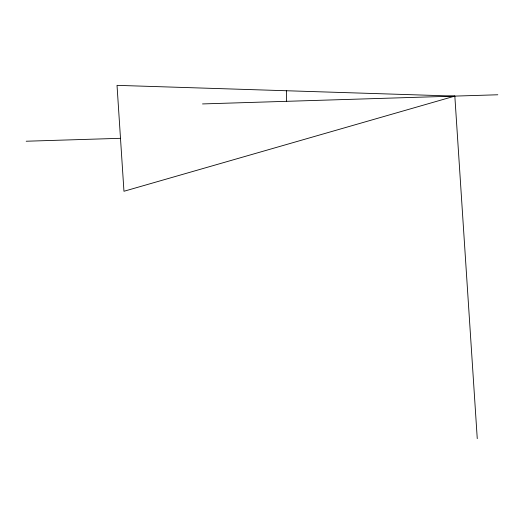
<?xml version="1.0" encoding="UTF-8"?>
<svg xmlns="http://www.w3.org/2000/svg" width="524" height="524" viewBox="0 0 524 524"><rect width="100%" height="100%" fill="white"/><g stroke="black" fill="none" stroke-linecap="round" stroke-linejoin="round"><path stroke-width="0.79" d="M286.359 90.744L286.621 101.322M454.832 96.102L123.959 191.267L117.022 85.353L454.832 96.102L477.259 438.647M202.519 103.929L497.8 94.772M26.2 141.231L120.494 138.31"/></g></svg>
